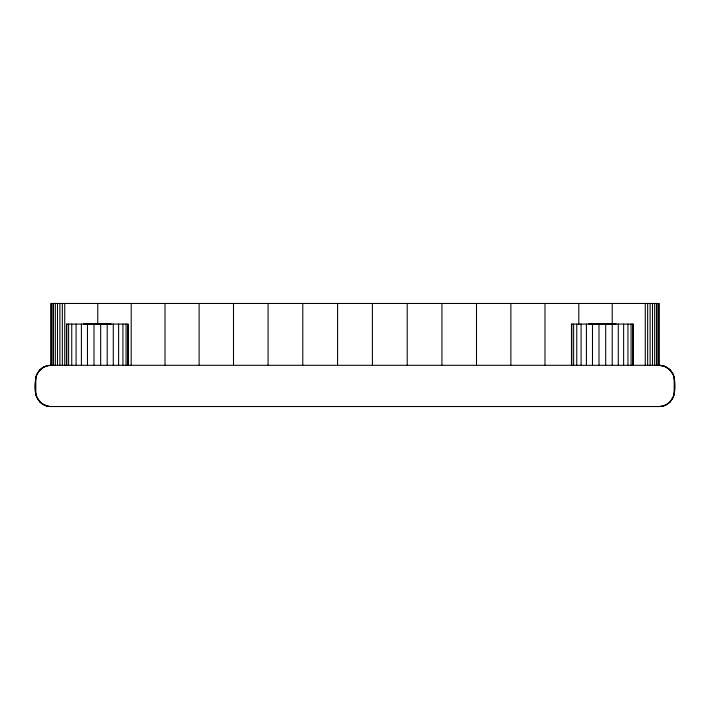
<?xml version="1.0" encoding="UTF-8"?>
<svg xmlns="http://www.w3.org/2000/svg" width="710" height="710" viewBox="0 0 710 710"><rect width="100%" height="100%" fill="white"/><g stroke="black" fill="none" stroke-linecap="round" stroke-linejoin="round"><path stroke-width="1.06" d="M674.5 391.077C674.678 399.339 667.302 406.706 659.04 406.528L50.96 406.528C37.665 406.741 32.953 391.751 35.5 380.764C35.331 372.502 42.698 365.135 50.96 365.304L659.04 365.304C665.101 365.26 670.906 369.111 673.257 374.685C676.728 385.823 675.938 403.457 661.924 406.253M35.5 380.764C35.527 373.567 40.949 366.875 48.076 365.579M674.367 392.062L674.473 391.37M35.784 377.96L35.864 377.48M674.136 394.361L674.216 393.881M40.195 369.67L36.742 374.685L35.811 377.693L35.811 394.148L36.751 397.156L40.195 402.162M669.805 402.162L673.249 397.156L674.189 394.148L674.189 377.693L673.257 374.685L669.805 369.67M40.026 369.83L43.23 367.381L46.958 365.836L50.96 365.304L50.96 303.472L659.04 303.472L659.04 365.304C667.311 365.251 674.553 372.493 674.5 380.764M669.974 402.002L666.77 404.46L663.042 406.005L659.04 406.528M83.425 323.982L111.248 323.982M588.492 323.875L616.218 323.875M659.04 365.304L664.808 366.422L669.974 369.83M661.676 365.57L662.173 365.641M50.96 406.528C42.689 406.582 35.447 399.348 35.5 391.077M659.315 365.33L660.034 365.437M47.801 406.191L48.333 406.28M48.076 406.253L42.52 404.017L40.026 402.002M658.747 303.472L658.747 365.304M657.886 303.472L657.886 365.304M656.493 303.472L656.493 365.304M654.664 303.472L654.664 365.304M652.499 303.472L652.499 365.304M650.12 303.472L650.12 365.304M647.662 303.472L647.662 365.304M645.266 303.472L645.266 365.304M633.231 365.304L633.231 324.079L571.479 324.079L571.479 365.304M632.867 324.079L632.867 365.304M631.075 324.079L631.075 365.304M627.951 324.079L627.951 365.304M623.62 324.079L623.62 365.304M618.295 324.079L618.295 365.304M612.242 303.472L612.224 365.304M605.701 324.079L605.701 365.304M599.009 324.079L599.009 365.304M592.486 324.079L592.486 365.304M586.416 324.079L586.416 365.304M581.091 324.079L581.091 365.304M578.801 303.472L578.801 324.452M576.76 324.079L576.76 365.304M573.636 324.079L573.636 365.304M571.843 324.079L571.843 365.304M544.987 303.472L544.987 365.304M510.872 303.472L510.872 365.304M476.499 303.472L476.499 365.304M441.931 303.472L441.931 365.304M407.212 303.472L407.212 365.304M372.413 303.472L372.413 365.304M337.587 303.472L337.587 365.304M302.788 303.472L302.788 365.304M268.069 303.472L268.069 365.304M233.501 303.472L233.501 365.304M199.128 303.472L199.128 365.304M165.013 303.472L165.013 365.304M131.199 303.472L131.199 365.304M128.217 365.304L128.217 324.079L66.465 324.079L66.465 365.304M127.853 324.079L127.853 365.304M126.06 324.079L126.06 365.304M122.928 324.079L122.928 365.304M118.605 324.079L118.605 365.304M113.28 324.079L113.28 365.304M107.21 324.079L107.21 365.304M100.678 324.079L100.678 365.304M97.758 303.472L97.758 324.452M93.995 324.079L93.995 365.304M87.463 324.079L87.463 365.304M81.401 324.079L81.401 365.304M76.076 324.079L76.076 365.304M71.745 324.079L71.745 365.304M68.613 324.079L68.613 365.304M66.829 324.079L66.829 365.304M64.734 303.472L64.734 365.304M62.338 303.472L62.338 365.304M59.88 303.472L59.88 365.304M57.501 303.472L57.501 365.304M55.336 303.472L55.336 365.304M53.507 303.472L53.507 365.304M52.114 303.472L52.114 365.304M51.253 303.472L51.253 365.304"/></g></svg>
